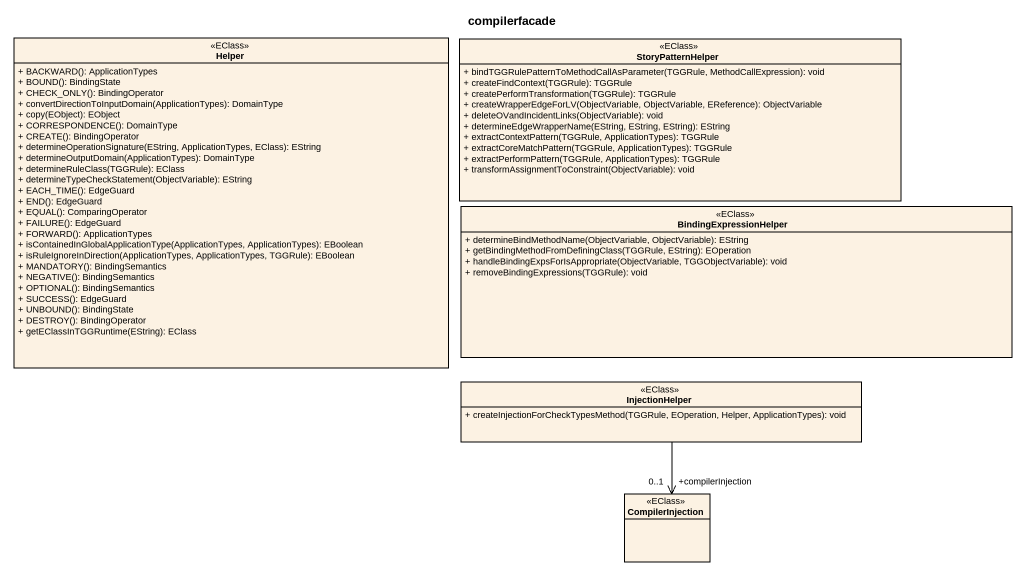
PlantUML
@startuml
title compilerfacade
hide circle
hide empty members
skinparam classAttributeIconSize 0
class Helper <<EClass>> {
  + BACKWARD(): ApplicationTypes
  + BOUND(): BindingState
  + CHECK_ONLY(): BindingOperator
  + convertDirectionToInputDomain(ApplicationTypes): DomainType
  + copy(EObject): EObject
  + CORRESPONDENCE(): DomainType
  + CREATE(): BindingOperator
  + determineOperationSignature(EString, ApplicationTypes, EClass): EString
  + determineOutputDomain(ApplicationTypes): DomainType
  + determineRuleClass(TGGRule): EClass
  + determineTypeCheckStatement(ObjectVariable): EString
  + EACH_TIME(): EdgeGuard
  + END(): EdgeGuard
  + EQUAL(): ComparingOperator
  + FAILURE(): EdgeGuard
  + FORWARD(): ApplicationTypes
  + isContainedInGlobalApplicationType(ApplicationTypes, ApplicationTypes): EBoolean
  + isRuleIgnoreInDirection(ApplicationTypes, ApplicationTypes, TGGRule): EBoolean
  + MANDATORY(): BindingSemantics
  + NEGATIVE(): BindingSemantics
  + OPTIONAL(): BindingSemantics
  + SUCCESS(): EdgeGuard
  + UNBOUND(): BindingState
  + DESTROY(): BindingOperator
  + getEClassInTGGRuntime(EString): EClass
}
class StoryPatternHelper <<EClass>> {
  + bindTGGRulePatternToMethodCallAsParameter(TGGRule, MethodCallExpression): void
  + createFindContext(TGGRule): TGGRule
  + createPerformTransformation(TGGRule): TGGRule
  + createWrapperEdgeForLV(ObjectVariable, ObjectVariable, EReference): ObjectVariable
  + deleteOVandIncidentLinks(ObjectVariable): void
  + determineEdgeWrapperName(EString, EString, EString): EString
  + extractContextPattern(TGGRule, ApplicationTypes): TGGRule
  + extractCoreMatchPattern(TGGRule, ApplicationTypes): TGGRule
  + extractPerformPattern(TGGRule, ApplicationTypes): TGGRule
  + transformAssignmentToConstraint(ObjectVariable): void
}
class BindingExpressionHelper <<EClass>> {
  + determineBindMethodName(ObjectVariable, ObjectVariable): EString
  + getBindingMethodFromDefiningClass(TGGRule, EString): EOperation
  + handleBindingExpsForIsAppropriate(ObjectVariable, TGGObjectVariable): void
  + removeBindingExpressions(TGGRule): void
}
class InjectionHelper <<EClass>> {
  + createInjectionForCheckTypesMethod(TGGRule, EOperation, Helper, ApplicationTypes): void
}
class CompilerInjection <<EClass>>
InjectionHelper --> "+compilerInjection\n0..1" CompilerInjection
@enduml
